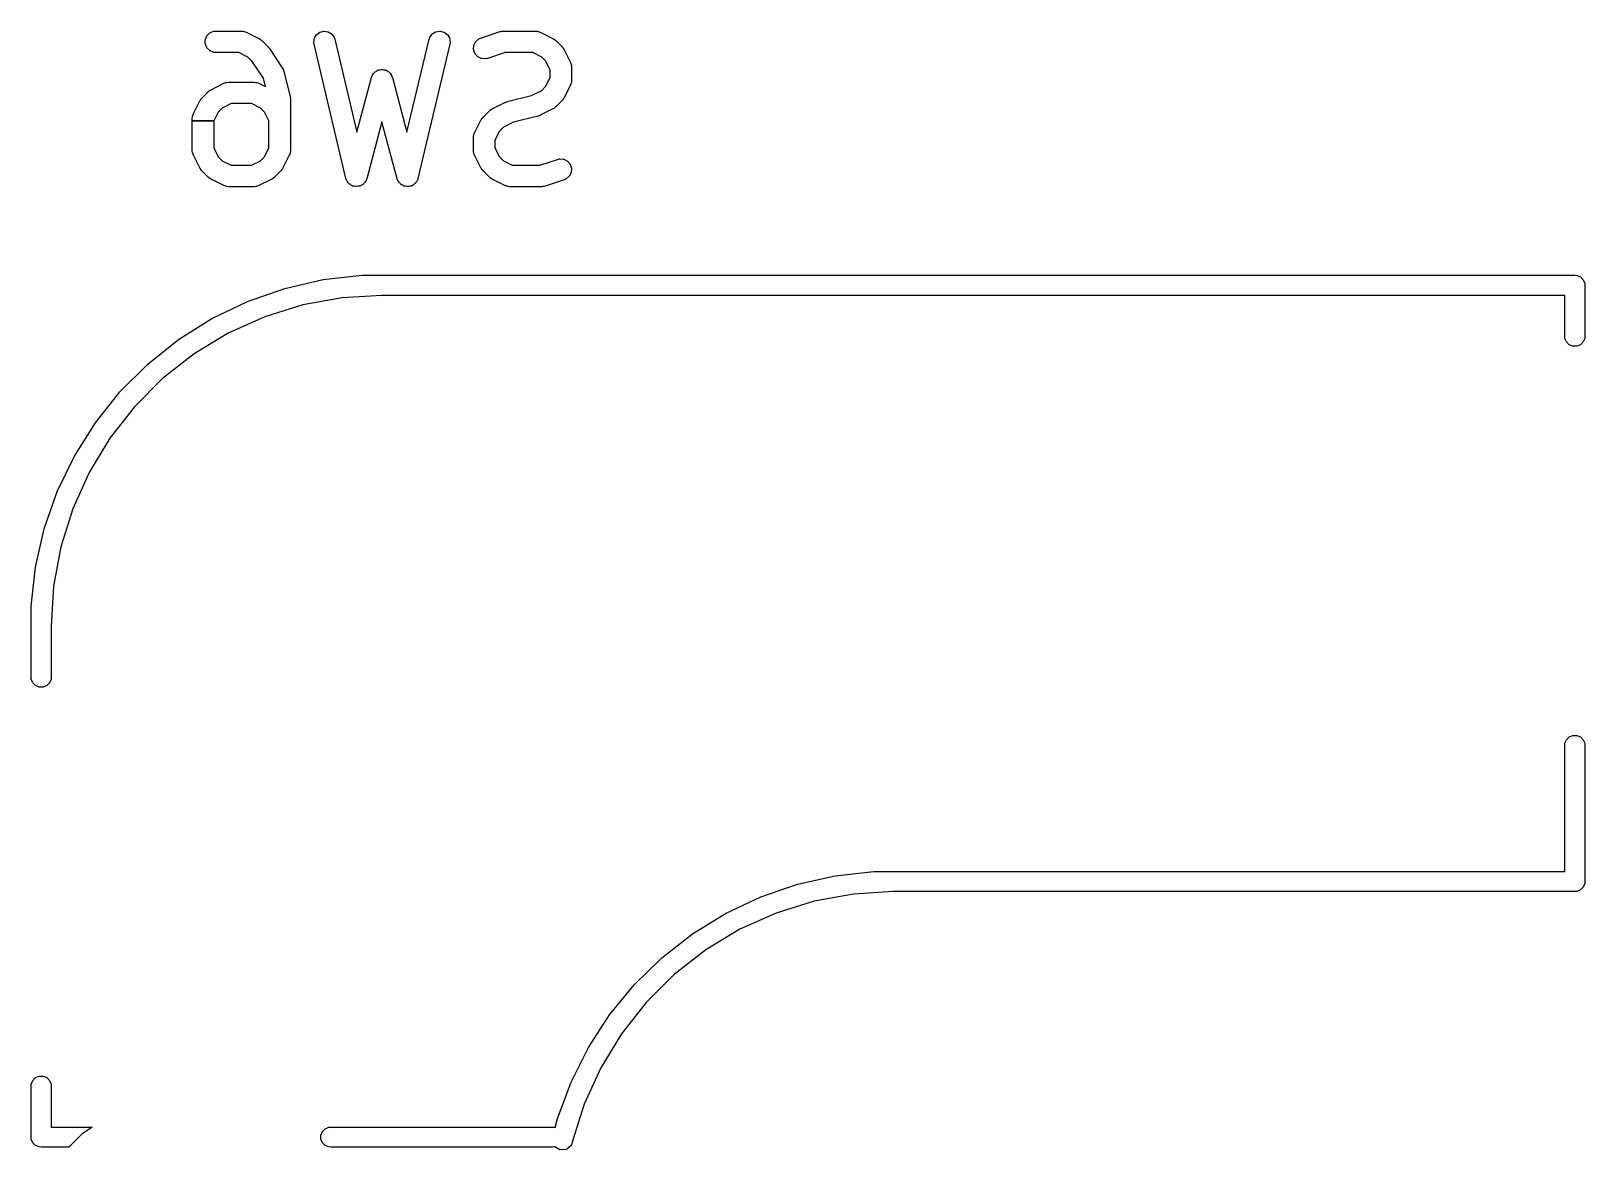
# Model space of a CAD drawing. Header units: millimetres. Extents: x 73.1 to 170.6, y -160.7 to -95.4.
# Drawn here: x 111.52 to 123.09, y -149.73 to -141.39 of the extents above; entities that cross this region are included whole.
import ezdxf

# ---------------------------------------------------------------- set-up
doc = ezdxf.new("R2010")
doc.units = ezdxf.units.MM
doc.layers.add('B.Silkscreen', color=31, linetype='CONTINUOUS', true_color=0xe8b2a7)

msp = doc.modelspace()

# ---------------------------------------------------------------- linework, layer by layer
at = {"layer": 'B.Silkscreen', "linetype": 'CONTINUOUS'}
for p, q in [((112.813345, -141.457187), (112.813726, -141.455274)), ((112.813345, -141.486451), (112.813345, -141.457187)), ((112.813726, -141.488364), (112.813345, -141.486451)), ((112.813726, -141.455274), (112.824925, -141.428238)), ((112.824925, -141.5154), (112.813726, -141.488364)), ((112.824925, -141.428238), (112.826008, -141.426615)), ((112.826008, -141.426615), (112.8467, -141.405923)), ((112.8467, -141.405923), (112.848323, -141.40484)), ((112.848323, -141.40484), (112.875359, -141.393641)), ((112.875359, -141.393641), (112.876782, -141.393284)), ((112.876782, -141.393284), (112.891414, -141.391843)), ((112.891414, -141.391843), (112.891904, -141.391819)), ((112.891904, -141.391819), (113.08238, -141.391819)), ((113.08238, -141.391819), (113.08287, -141.391843)), ((113.08287, -141.391843), (113.097502, -141.393284)), ((113.097502, -141.393284), (113.098925, -141.393641)), ((113.098925, -141.393641), (113.100664, -141.394361)), ((113.100664, -141.394361), (113.102543, -141.394495)), ((113.102543, -141.394495), (113.103976, -141.394812)), ((113.103976, -141.394812), (113.117708, -141.400067)), ((113.117708, -141.400067), (113.118157, -141.400265)), ((113.118157, -141.400265), (113.213395, -141.447884)), ((113.213395, -141.447884), (113.213822, -141.448124)), ((113.213822, -141.448124), (113.219763, -141.451862)), ((113.219763, -141.451862), (113.221201, -141.452459)), ((113.221201, -141.452459), (113.222459, -141.453214)), ((113.222459, -141.453214), (113.224269, -141.4547)), ((113.224269, -141.4547), (113.226265, -141.455956)), ((113.226265, -141.455956), (113.22738, -141.456912)), ((113.22738, -141.456912), (113.228403, -141.458092)), ((113.228403, -141.458092), (113.233823, -141.46254)), ((113.233823, -141.46254), (113.234187, -141.462869)), ((113.234187, -141.462869), (113.281806, -141.510488)), ((113.621526, -141.475299), (113.621543, -141.473831)), ((113.623514, -141.489867), (113.621526, -141.475299)), ((113.621543, -141.473831), (113.626176, -141.444936)), ((113.623604, -141.490349), (113.623514, -141.489867)), ((113.861699, -142.490349), (113.623604, -141.490349)), ((113.626176, -141.444936), (113.626855, -141.443108)), ((113.626855, -141.443108), (113.642191, -141.418186)), ((113.642191, -141.418186), (113.643518, -141.416755)), ((113.643518, -141.416755), (113.667225, -141.399598)), ((113.667225, -141.399598), (113.668998, -141.398785)), ((113.668998, -141.398785), (113.697466, -141.392007)), ((113.697466, -141.392007), (113.699416, -141.391934)), ((113.699416, -141.391934), (113.728311, -141.396567)), ((113.728311, -141.396567), (113.730139, -141.397246)), ((113.730139, -141.397246), (113.755061, -141.412582)), ((113.755061, -141.412582), (113.756492, -141.413909)), ((113.756492, -141.413909), (113.773649, -141.437616)), ((113.773649, -141.437616), (113.774325, -141.438918)), ((113.774325, -141.438918), (113.779115, -141.452818)), ((113.779115, -141.452818), (113.779252, -141.453289)), ((113.779252, -141.453289), (113.943913, -142.144869)), ((114.316083, -142.144869), (114.480746, -141.453289)), ((114.636394, -141.490348), (114.398299, -142.490349)), ((114.480746, -141.453289), (114.480883, -141.452818)), ((114.480883, -141.452818), (114.485673, -141.438918)), ((114.485673, -141.438918), (114.486349, -141.437616)), ((114.486349, -141.437616), (114.503506, -141.413909)), ((114.503506, -141.413909), (114.504937, -141.412582)), ((114.504937, -141.412582), (114.529859, -141.397246)), ((114.529859, -141.397246), (114.531687, -141.396567)), ((114.531687, -141.396567), (114.560582, -141.391934)), ((114.560582, -141.391934), (114.562532, -141.392007)), ((114.562532, -141.392007), (114.591, -141.398785)), ((114.591, -141.398785), (114.592773, -141.399598)), ((114.592773, -141.399598), (114.61648, -141.416755)), ((114.61648, -141.416755), (114.617807, -141.418186)), ((114.617807, -141.418186), (114.633143, -141.443108)), ((114.633143, -141.443108), (114.633822, -141.444936)), ((114.633822, -141.444936), (114.638455, -141.473831)), ((114.636484, -141.489866), (114.636394, -141.490348)), ((114.638472, -141.475299), (114.636484, -141.489866)), ((114.638455, -141.473831), (114.638472, -141.475299)), ((114.812506, -141.528463), (114.814581, -141.499273)), ((114.814581, -141.499273), (114.815096, -141.497392)), ((114.815096, -141.497392), (114.828182, -141.471219)), ((114.828182, -141.471219), (114.829378, -141.469678)), ((114.829378, -141.469678), (114.851485, -141.450504)), ((114.851485, -141.450504), (114.852723, -141.449715)), ((114.852723, -141.449715), (114.866149, -141.443721)), ((114.866149, -141.443721), (114.866606, -141.443544)), ((114.866606, -141.443544), (115.009462, -141.395925)), ((115.009462, -141.395925), (115.009934, -141.395793)), ((115.009934, -141.395793), (115.016771, -141.394237)), ((115.016771, -141.394237), (115.018216, -141.39364)), ((115.018216, -141.39364), (115.019638, -141.393284)), ((115.019638, -141.393284), (115.02198, -141.393052)), ((115.02198, -141.393052), (115.024273, -141.392532)), ((115.024273, -141.392532), (115.025734, -141.392421)), ((115.025734, -141.392421), (115.027282, -141.39253)), ((115.027282, -141.39253), (115.034271, -141.391843)), ((115.034271, -141.391843), (115.034761, -141.391819)), ((115.034761, -141.391819), (115.272856, -141.391819)), ((115.272856, -141.391819), (115.273346, -141.391843)), ((115.273346, -141.391843), (115.287978, -141.393284)), ((115.287978, -141.393284), (115.289401, -141.393641)), ((115.289401, -141.393641), (115.29114, -141.394361)), ((115.29114, -141.394361), (115.293019, -141.394495)), ((115.293019, -141.394495), (115.294452, -141.394812)), ((115.294452, -141.394812), (115.308184, -141.400067)), ((115.308184, -141.400067), (115.308633, -141.400265)), ((115.308633, -141.400265), (115.403871, -141.447884)), ((115.403871, -141.447884), (115.404298, -141.448124)), ((115.404298, -141.448124), (115.410239, -141.451862)), ((115.410239, -141.451862), (115.411677, -141.452459)), ((115.411677, -141.452459), (115.412935, -141.453214)), ((115.412935, -141.453214), (115.414745, -141.4547)), ((115.414745, -141.4547), (115.416741, -141.455956)), ((115.416741, -141.455956), (115.417856, -141.456912)), ((115.417856, -141.456912), (115.418879, -141.458092)), ((115.418879, -141.458092), (115.424299, -141.46254)), ((115.424299, -141.46254), (115.424663, -141.462869)), ((115.424663, -141.462869), (115.472282, -141.510488)), ((112.826008, -141.517023), (112.824925, -141.5154)), ((112.8467, -141.537715), (112.826008, -141.517023)), ((112.848323, -141.538798), (112.8467, -141.537715)), ((112.875359, -141.549997), (112.848323, -141.538798)), ((112.876782, -141.550354), (112.875359, -141.549997)), ((112.891414, -141.551795), (112.876782, -141.550354)), ((112.891904, -141.551819), (112.891414, -141.551795)), ((113.063495, -141.551819), (112.891904, -141.551819)), ((113.130227, -141.585185), (113.063495, -141.551819)), ((113.163067, -141.618025), (113.130227, -141.585185)), ((113.246223, -141.74276), (113.163067, -141.618025)), ((113.281806, -141.510488), (113.282127, -141.510842)), ((113.282127, -141.510842), (113.282155, -141.510876)), ((113.282155, -141.510876), (113.282193, -141.510911)), ((113.282193, -141.510911), (113.286973, -141.516748)), ((113.286973, -141.516748), (113.291462, -141.522217)), ((113.291462, -141.522217), (113.291486, -141.522258)), ((113.291486, -141.522258), (113.291519, -141.522298)), ((113.291519, -141.522298), (113.291801, -141.522681)), ((113.291801, -141.522681), (113.387039, -141.665539)), ((114.81275, -141.530399), (114.812506, -141.528463)), ((114.822004, -141.558162), (114.81275, -141.530399)), ((114.82297, -141.559857), (114.822004, -141.558162)), ((114.842144, -141.581964), (114.82297, -141.559857)), ((114.843685, -141.58316), (114.842144, -141.581964)), ((114.869858, -141.596246), (114.843685, -141.58316)), ((114.871739, -141.596761), (114.869858, -141.596246)), ((114.900929, -141.598836), (114.871739, -141.596761)), ((114.902393, -141.598725), (114.900929, -141.598836)), ((114.91673, -141.595465), (114.902393, -141.598725)), ((114.917202, -141.595332), (114.91673, -141.595465)), ((115.047741, -141.551819), (114.917202, -141.595332)), ((115.253971, -141.551819), (115.047741, -141.551819)), ((115.320703, -141.585185), (115.253971, -141.551819)), ((115.349966, -141.614448), (115.320703, -141.585185)), ((115.383332, -141.68118), (115.349966, -141.614448)), ((115.472282, -141.510488), (115.472611, -141.510852)), ((115.472611, -141.510852), (115.47706, -141.516274)), ((115.47706, -141.516274), (115.478239, -141.517296)), ((115.478239, -141.517296), (115.479195, -141.518411)), ((115.479195, -141.518411), (115.480447, -141.520401)), ((115.480447, -141.520401), (115.481937, -141.522216)), ((115.481937, -141.522216), (115.482692, -141.523475)), ((115.482692, -141.523475), (115.483286, -141.524909)), ((115.483286, -141.524909), (115.487027, -141.530853)), ((115.487027, -141.530853), (115.487267, -141.53128)), ((115.487267, -141.53128), (115.534886, -141.626518)), ((113.387039, -141.665539), (113.387291, -141.66596)), ((113.387291, -141.66596), (113.391418, -141.673702)), ((113.391418, -141.673702), (113.392306, -141.6749)), ((113.392306, -141.6749), (113.392998, -141.676197)), ((113.392998, -141.676197), (113.393502, -141.67761)), ((113.393502, -141.67761), (113.394208, -141.678933)), ((113.394208, -141.678933), (113.394701, -141.680318)), ((113.394701, -141.680318), (113.394986, -141.681766)), ((113.394986, -141.681766), (113.397944, -141.690041)), ((113.397944, -141.690041), (113.398087, -141.690511)), ((113.398087, -141.690511), (113.445706, -141.880987)), ((113.943913, -142.144869), (114.0527, -141.73692)), ((114.0527, -141.73692), (114.052849, -141.736453)), ((114.052849, -141.736453), (114.053935, -141.733554)), ((114.053935, -141.733554), (114.054052, -141.732679)), ((114.054052, -141.732679), (114.05468, -141.730837)), ((114.05468, -141.730837), (114.055461, -141.729485)), ((114.055461, -141.729485), (114.058013, -141.722685)), ((114.058013, -141.722685), (114.058724, -141.721402)), ((114.058724, -141.721402), (114.064544, -141.713797)), ((114.064544, -141.713797), (114.069343, -141.70551)), ((114.069343, -141.70551), (114.07063, -141.704045)), ((114.07063, -141.704045), (114.07396, -141.701495)), ((114.07396, -141.701495), (114.076511, -141.698164)), ((114.076511, -141.698164), (114.077975, -141.696877)), ((114.077975, -141.696877), (114.086263, -141.692077)), ((114.086263, -141.692077), (114.093869, -141.686257)), ((114.093869, -141.686257), (114.095619, -141.685397)), ((114.095619, -141.685397), (114.099669, -141.684316)), ((114.099669, -141.684316), (114.103302, -141.682214)), ((114.103302, -141.682214), (114.105147, -141.681586)), ((114.105147, -141.681586), (114.114644, -141.680323)), ((114.114644, -141.680323), (114.123896, -141.677857)), ((114.123896, -141.677857), (114.125842, -141.677732)), ((114.125842, -141.677732), (114.129995, -141.678283)), ((114.129995, -141.678283), (114.134157, -141.677731)), ((114.134157, -141.677731), (114.136103, -141.677856)), ((114.136103, -141.677856), (114.145363, -141.680325)), ((114.145363, -141.680325), (114.154851, -141.681586)), ((114.154851, -141.681586), (114.156697, -141.682215)), ((114.156697, -141.682215), (114.160322, -141.684313)), ((114.160322, -141.684313), (114.164379, -141.685396)), ((114.164379, -141.685396), (114.166129, -141.686257)), ((114.166129, -141.686257), (114.173734, -141.692078)), ((114.173734, -141.692078), (114.182022, -141.696877)), ((114.182022, -141.696877), (114.183488, -141.698165)), ((114.183488, -141.698165), (114.186037, -141.701496)), ((114.186037, -141.701496), (114.189367, -141.704045)), ((114.189367, -141.704045), (114.190655, -141.70551)), ((114.190655, -141.70551), (114.195452, -141.713795)), ((114.195452, -141.713795), (114.201275, -141.721403)), ((114.201275, -141.721403), (114.201986, -141.722686)), ((114.201986, -141.722686), (114.204534, -141.729481)), ((114.204534, -141.729481), (114.205317, -141.730833)), ((114.205317, -141.730833), (114.205947, -141.732682)), ((114.205947, -141.732682), (114.206063, -141.733561)), ((114.206063, -141.733561), (114.207148, -141.736452)), ((114.207148, -141.736452), (114.207298, -141.73692)), ((114.207298, -141.73692), (114.316083, -142.144869)), ((115.349966, -141.80538), (115.383332, -141.738648)), ((115.383332, -141.738648), (115.383332, -141.68118)), ((115.534886, -141.626518), (115.535084, -141.626967)), ((115.535084, -141.626967), (115.540339, -141.640698)), ((115.540339, -141.640698), (115.540656, -141.642131)), ((115.540656, -141.642131), (115.540789, -141.64401)), ((115.540789, -141.64401), (115.54151, -141.64575)), ((115.54151, -141.64575), (115.541867, -141.647173)), ((115.541867, -141.647173), (115.543308, -141.661805)), ((115.543308, -141.661805), (115.543332, -141.662295)), ((115.543332, -141.662295), (115.543332, -141.757533)), ((112.787716, -141.89144), (112.835335, -141.843821)), ((112.835335, -141.843821), (112.835699, -141.843492)), ((112.835699, -141.843492), (112.841122, -141.83904)), ((112.841122, -141.83904), (112.842144, -141.837863)), ((112.842144, -141.837863), (112.843256, -141.836909)), ((112.843256, -141.836909), (112.845248, -141.835654)), ((112.845248, -141.835654), (112.847064, -141.834165)), ((112.847064, -141.834165), (112.84832, -141.833412)), ((112.84832, -141.833412), (112.849754, -141.832816)), ((112.849754, -141.832816), (112.8557, -141.829076)), ((112.8557, -141.829076), (112.856127, -141.828836)), ((112.856127, -141.828836), (112.951365, -141.781217)), ((112.951365, -141.781217), (112.951814, -141.781019)), ((112.951814, -141.781019), (112.965545, -141.775764)), ((112.965545, -141.775764), (112.966976, -141.775447)), ((112.966976, -141.775447), (112.968856, -141.775312)), ((112.968856, -141.775312), (112.970598, -141.774592)), ((112.970598, -141.774592), (112.97202, -141.774236)), ((112.97202, -141.774236), (112.986652, -141.772795)), ((112.986652, -141.772795), (112.987142, -141.772771)), ((112.987142, -141.772771), (113.177618, -141.772771)), ((113.177618, -141.772771), (113.178108, -141.772795)), ((113.178108, -141.772795), (113.19274, -141.774236)), ((113.19274, -141.774236), (113.194163, -141.774593)), ((113.194163, -141.774593), (113.195902, -141.775313)), ((113.195902, -141.775313), (113.197781, -141.775447)), ((113.197781, -141.775447), (113.199214, -141.775764)), ((113.199214, -141.775764), (113.212946, -141.781019)), ((113.212946, -141.781019), (113.213395, -141.781217)), ((113.213395, -141.781217), (113.261901, -141.80547)), ((113.261901, -141.80547), (113.246223, -141.74276)), ((115.244937, -141.872525), (115.320703, -141.834642)), ((115.320703, -141.834642), (115.349966, -141.80538)), ((115.534886, -141.79331), (115.487267, -141.888548)), ((115.535084, -141.792861), (115.534886, -141.79331)), ((115.540339, -141.77913), (115.535084, -141.792861)), ((115.540656, -141.777697), (115.540339, -141.77913)), ((115.540789, -141.775817), (115.540656, -141.777697)), ((115.54151, -141.774079), (115.540789, -141.775817)), ((115.541867, -141.772655), (115.54151, -141.774079)), ((115.543308, -141.758023), (115.541867, -141.772655)), ((115.543332, -141.757533), (115.543308, -141.758023)), ((112.725112, -142.00747), (112.772731, -141.912232)), ((112.772731, -141.912232), (112.772971, -141.911805)), ((112.772971, -141.911805), (112.776711, -141.905859)), ((112.776711, -141.905859), (112.777307, -141.904425)), ((112.777307, -141.904425), (112.77806, -141.903169)), ((112.77806, -141.903169), (112.779549, -141.901353)), ((112.779549, -141.901353), (112.780804, -141.899361)), ((112.780804, -141.899361), (112.781758, -141.898249)), ((112.781758, -141.898249), (112.782935, -141.897227)), ((112.782935, -141.897227), (112.787387, -141.891804)), ((112.787387, -141.891804), (112.787716, -141.89144)), ((112.939295, -141.966137), (112.910032, -141.9954)), ((113.006027, -141.932771), (112.939295, -141.966137)), ((113.158733, -141.932771), (113.006027, -141.932771)), ((113.225465, -141.966137), (113.158733, -141.932771)), ((113.254728, -141.9954), (113.225465, -141.966137)), ((113.445706, -141.880987), (113.445801, -141.881469)), ((113.445801, -141.881469), (113.446085, -141.883392)), ((113.446085, -141.883392), (113.446273, -141.883846)), ((113.446273, -141.883846), (113.446629, -141.885269)), ((113.446629, -141.885269), (113.447159, -141.89066)), ((113.447159, -141.89066), (113.447951, -141.896012)), ((113.44795, -141.897482), (113.447878, -141.897959)), ((113.447878, -141.897959), (113.44807, -141.899899)), ((113.447951, -141.896012), (113.44795, -141.897482)), ((113.44807, -141.899899), (113.448094, -141.90039)), ((113.448094, -141.90039), (113.448094, -142.281342)), ((114.951365, -141.971693), (115.046603, -141.924074)), ((115.046603, -141.924074), (115.047048, -141.923878)), ((115.047048, -141.923878), (115.047635, -141.923652)), ((115.047635, -141.923652), (115.048661, -141.923106)), ((115.048661, -141.923106), (115.054725, -141.920938)), ((115.054725, -141.920938), (115.060783, -141.918621)), ((115.060783, -141.918621), (115.061914, -141.918369)), ((115.061914, -141.918369), (115.062511, -141.918157)), ((115.062511, -141.918157), (115.062977, -141.918016)), ((115.062977, -141.918016), (115.244937, -141.872525)), ((115.410235, -141.967965), (115.404299, -141.971703)), ((115.411675, -141.96737), (115.410235, -141.967965)), ((115.412936, -141.966613), (115.411675, -141.96737)), ((115.414745, -141.965126), (115.412936, -141.966613)), ((115.416739, -141.963873), (115.414745, -141.965126)), ((115.417857, -141.962914), (115.416739, -141.963873)), ((115.418877, -141.961736), (115.417857, -141.962914)), ((115.424299, -141.957288), (115.418877, -141.961736)), ((115.424663, -141.956959), (115.424299, -141.957288)), ((115.472282, -141.90934), (115.424663, -141.956959)), ((115.472611, -141.908976), (115.472282, -141.90934)), ((115.477059, -141.903554), (115.472611, -141.908976)), ((115.478237, -141.902534), (115.477059, -141.903554)), ((115.479196, -141.901416), (115.478237, -141.902534)), ((115.480449, -141.899422), (115.479196, -141.901416)), ((115.481936, -141.897613), (115.480449, -141.899422)), ((115.482693, -141.896352), (115.481936, -141.897613)), ((115.483288, -141.894912), (115.482693, -141.896352)), ((115.487026, -141.888976), (115.483288, -141.894912)), ((115.487267, -141.888548), (115.487026, -141.888976)), ((112.716666, -142.043247), (112.71669, -142.042757)), ((112.716666, -142.062132), (112.716666, -142.043247)), ((112.716666, -142.281342), (112.716666, -142.062132)), ((112.716666, -142.062132), (112.876666, -142.062132)), ((112.876666, -142.062132), (112.716666, -142.062132)), ((112.71669, -142.042757), (112.718131, -142.028125)), ((112.718131, -142.028125), (112.718487, -142.026702)), ((112.718487, -142.026702), (112.719208, -142.024959)), ((112.719208, -142.024959), (112.719342, -142.023083)), ((112.719342, -142.023083), (112.719659, -142.021651)), ((112.719659, -142.021651), (112.724914, -142.007919)), ((112.724914, -142.007919), (112.725112, -142.00747)), ((112.910032, -141.9954), (112.876666, -142.062132)), ((112.876666, -142.062132), (112.876666, -142.262457)), ((113.288094, -142.062132), (113.254728, -141.9954)), ((113.288094, -142.262456), (113.288094, -142.062132)), ((114.129998, -142.068017), (114.016822, -142.492432)), ((114.243176, -142.492432), (114.129998, -142.068017)), ((114.82035, -142.150327), (114.867969, -142.055089)), ((114.867969, -142.055089), (114.868209, -142.054662)), ((114.868209, -142.054662), (114.871949, -142.048716)), ((114.871949, -142.048716), (114.872545, -142.047282)), ((114.872545, -142.047282), (114.873298, -142.046026)), ((114.873298, -142.046026), (114.874787, -142.04421)), ((114.874787, -142.04421), (114.876042, -142.042218)), ((114.876042, -142.042218), (114.876996, -142.041106)), ((114.876996, -142.041106), (114.878173, -142.040084)), ((114.878173, -142.040084), (114.882625, -142.034661)), ((114.882625, -142.034661), (114.882954, -142.034297)), ((114.882954, -142.034297), (114.930573, -141.986678)), ((114.930573, -141.986678), (114.930937, -141.986349)), ((114.930937, -141.986349), (114.93636, -141.981897)), ((114.93636, -141.981897), (114.937382, -141.98072)), ((114.937382, -141.98072), (114.938494, -141.979766)), ((114.938494, -141.979766), (114.940486, -141.978511)), ((114.940486, -141.978511), (114.942302, -141.977022)), ((114.942302, -141.977022), (114.943558, -141.976269)), ((114.943558, -141.976269), (114.944992, -141.975673)), ((114.944992, -141.975673), (114.950938, -141.971933)), ((114.950938, -141.971933), (114.951365, -141.971693)), ((115.110299, -142.07111), (115.034533, -142.108993)), ((115.292259, -142.025621), (115.110299, -142.07111)), ((115.29273, -142.025478), (115.292259, -142.025621)), ((115.293321, -142.025266), (115.29273, -142.025478)), ((115.294453, -142.025016), (115.293321, -142.025266)), ((115.300489, -142.022705), (115.294453, -142.025016)), ((115.306574, -142.020532), (115.300489, -142.022705)), ((115.307597, -142.019984), (115.306574, -142.020532)), ((115.308182, -142.019761), (115.307597, -142.019984)), ((115.308633, -142.019563), (115.308182, -142.019761)), ((115.403871, -141.971944), (115.308633, -142.019563)), ((115.404299, -141.971703), (115.403871, -141.971944)), ((114.811904, -142.186104), (114.811928, -142.185614)), ((114.811904, -142.281342), (114.811904, -142.186104)), ((114.811928, -142.185614), (114.813369, -142.170982)), ((114.813369, -142.170982), (114.813725, -142.169559)), ((114.813725, -142.169559), (114.814446, -142.167816)), ((114.814446, -142.167816), (114.81458, -142.16594)), ((114.81458, -142.16594), (114.814897, -142.164508)), ((114.814897, -142.164508), (114.820152, -142.150776)), ((114.820152, -142.150776), (114.82035, -142.150327)), ((115.00527, -142.138257), (114.971904, -142.204989)), ((115.034533, -142.108993), (115.00527, -142.138257)), ((112.71669, -142.281832), (112.716666, -142.281342)), ((112.718131, -142.296464), (112.71669, -142.281832)), ((112.718488, -142.297887), (112.718131, -142.296464)), ((112.719208, -142.299626), (112.718488, -142.297887)), ((112.719342, -142.301505), (112.719208, -142.299626)), ((112.719659, -142.302938), (112.719342, -142.301505)), ((112.724914, -142.31667), (112.719659, -142.302938)), ((112.725112, -142.317119), (112.724914, -142.31667)), ((112.772731, -142.412357), (112.725112, -142.317119)), ((112.876666, -142.262457), (112.910033, -142.329191)), ((113.254726, -142.329191), (113.288094, -142.262456)), ((113.439648, -142.317119), (113.392029, -142.412357)), ((113.439846, -142.31667), (113.439648, -142.317119)), ((113.445101, -142.302939), (113.439846, -142.31667)), ((113.445418, -142.301506), (113.445101, -142.302939)), ((113.445551, -142.299626), (113.445418, -142.301506)), ((113.446272, -142.297888), (113.445551, -142.299626)), ((113.446629, -142.296464), (113.446272, -142.297888)), ((113.44807, -142.281832), (113.446629, -142.296464)), ((113.448094, -142.281342), (113.44807, -142.281832)), ((114.811928, -142.281832), (114.811904, -142.281342)), ((114.813369, -142.296464), (114.811928, -142.281832)), ((114.813726, -142.297887), (114.813369, -142.296464)), ((114.814446, -142.299626), (114.813726, -142.297887)), ((114.81458, -142.301505), (114.814446, -142.299626)), ((114.814897, -142.302938), (114.81458, -142.301505)), ((114.820152, -142.31667), (114.814897, -142.302938)), ((114.82035, -142.317119), (114.820152, -142.31667)), ((114.867969, -142.412357), (114.82035, -142.317119)), ((114.971904, -142.204989), (114.971904, -142.262457)), ((114.971904, -142.262457), (115.005271, -142.329191)), ((112.772971, -142.412785), (112.772731, -142.412357)), ((112.776711, -142.418728), (112.772971, -142.412785)), ((112.777305, -142.42016), (112.776711, -142.418728)), ((112.778059, -142.421419), (112.777305, -142.42016)), ((112.779549, -142.423235), (112.778059, -142.421419)), ((112.780804, -142.425228), (112.779549, -142.423235)), ((112.781759, -142.426342), (112.780804, -142.425228)), ((112.782939, -142.427365), (112.781759, -142.426342)), ((112.787386, -142.432784), (112.782939, -142.427365)), ((112.787715, -142.433147), (112.787386, -142.432784)), ((112.835334, -142.480767), (112.787715, -142.433147)), ((112.910033, -142.329191), (112.939293, -142.358452)), ((112.939293, -142.358452), (113.006027, -142.391819)), ((113.006027, -142.391819), (113.158733, -142.391819)), ((113.158733, -142.391819), (113.225465, -142.358452)), ((113.225465, -142.358452), (113.254726, -142.329191)), ((113.377044, -142.433148), (113.329426, -142.480767)), ((113.377373, -142.432785), (113.377044, -142.433148)), ((113.381821, -142.427363), (113.377373, -142.432785)), ((113.382999, -142.426343), (113.381821, -142.427363)), ((113.383957, -142.425226), (113.382999, -142.426343)), ((113.385208, -142.423235), (113.383957, -142.425226)), ((113.3867, -142.42142), (113.385208, -142.423235)), ((113.387456, -142.420158), (113.3867, -142.42142)), ((113.388049, -142.418722), (113.387456, -142.420158)), ((113.391788, -142.412785), (113.388049, -142.418722)), ((113.392029, -142.412357), (113.391788, -142.412785)), ((114.868209, -142.412785), (114.867969, -142.412357)), ((114.871949, -142.418728), (114.868209, -142.412785)), ((114.872543, -142.42016), (114.871949, -142.418728)), ((114.873297, -142.421419), (114.872543, -142.42016)), ((114.874787, -142.423235), (114.873297, -142.421419)), ((114.876042, -142.425228), (114.874787, -142.423235)), ((114.876997, -142.426342), (114.876042, -142.425228)), ((114.878177, -142.427365), (114.876997, -142.426342)), ((114.882624, -142.432784), (114.878177, -142.427365)), ((114.882953, -142.433147), (114.882624, -142.432784)), ((114.930572, -142.480767), (114.882953, -142.433147)), ((115.005271, -142.329191), (115.034531, -142.358452)), ((115.034531, -142.358452), (115.101265, -142.391819)), ((115.101265, -142.391819), (115.307495, -142.391819)), ((115.307495, -142.391819), (115.438033, -142.348306)), ((115.438033, -142.348306), (115.438505, -142.348173)), ((115.438505, -142.348173), (115.452842, -142.344913)), ((115.452842, -142.344913), (115.454306, -142.344802)), ((115.454306, -142.344802), (115.483496, -142.346877)), ((115.483496, -142.346877), (115.485377, -142.347392)), ((115.485377, -142.347392), (115.511551, -142.360478)), ((115.511551, -142.360478), (115.513092, -142.361674)), ((115.513092, -142.361674), (115.532266, -142.383782)), ((115.532266, -142.383782), (115.533232, -142.385477)), ((115.533232, -142.385477), (115.542486, -142.413239)), ((115.54273, -142.415175), (115.540655, -142.444365)), ((115.542486, -142.413239), (115.54273, -142.415175)), ((112.835698, -142.481097), (112.835334, -142.480767)), ((112.84112, -142.485546), (112.835698, -142.481097)), ((112.842143, -142.486726), (112.84112, -142.485546)), ((112.843256, -142.487681), (112.842143, -142.486726)), ((112.845248, -142.488935), (112.843256, -142.487681)), ((112.847064, -142.490425), (112.845248, -142.488935)), ((112.848322, -142.491179), (112.847064, -142.490425)), ((112.849756, -142.491773), (112.848322, -142.491179)), ((112.8557, -142.495514), (112.849756, -142.491773)), ((112.856127, -142.495754), (112.8557, -142.495514)), ((112.951365, -142.543373), (112.856127, -142.495754)), ((112.951814, -142.543571), (112.951365, -142.543373)), ((112.965545, -142.548826), (112.951814, -142.543571)), ((112.966978, -142.549143), (112.965545, -142.548826)), ((112.968857, -142.549276), (112.966978, -142.549143)), ((112.970597, -142.549997), (112.968857, -142.549276)), ((113.195902, -142.549276), (113.194165, -142.549997)), ((113.19778, -142.549144), (113.195902, -142.549276)), ((113.199214, -142.548826), (113.19778, -142.549144)), ((113.212946, -142.543571), (113.199214, -142.548826)), ((113.213395, -142.543373), (113.212946, -142.543571)), ((113.308633, -142.495754), (113.213395, -142.543373)), ((113.309061, -142.495513), (113.308633, -142.495754)), ((113.314997, -142.491775), (113.309061, -142.495513)), ((113.316437, -142.49118), (113.314997, -142.491775)), ((113.317697, -142.490424), (113.316437, -142.49118)), ((113.319507, -142.488937), (113.317697, -142.490424)), ((113.321503, -142.487682), (113.319507, -142.488937)), ((113.322618, -142.486725), (113.321503, -142.487682)), ((113.323639, -142.485546), (113.322618, -142.486725)), ((113.329062, -142.481097), (113.323639, -142.485546)), ((113.329426, -142.480767), (113.329062, -142.481097)), ((113.861836, -142.49082), (113.861699, -142.490349)), ((113.863402, -142.495366), (113.861836, -142.49082)), ((113.863576, -142.496672), (113.863402, -142.495366)), ((113.864204, -142.498516), (113.863576, -142.496672)), ((113.864905, -142.499727), (113.864204, -142.498516)), ((113.866626, -142.50472), (113.864905, -142.499727)), ((113.867302, -142.506022), (113.866626, -142.50472)), ((113.873541, -142.514643), (113.867302, -142.506022)), ((113.878867, -142.523842), (113.873541, -142.514643)), ((113.880155, -142.525307), (113.878867, -142.523842)), ((113.882629, -142.527201), (113.880155, -142.525307)), ((113.88446, -142.52973), (113.882629, -142.527201)), ((113.88589, -142.531056), (113.88446, -142.52973)), ((113.894947, -142.536628), (113.88589, -142.531056)), ((113.903393, -142.543094), (113.894947, -142.536628)), ((113.905144, -142.543955), (113.903393, -142.543094)), ((113.908153, -142.544757), (113.905144, -142.543955)), ((113.910812, -142.546393), (113.908153, -142.544757)), ((113.912641, -142.547071), (113.910812, -142.546393)), ((113.923145, -142.548755), (113.912641, -142.547071)), ((113.93342, -142.551495), (113.923145, -142.548755)), ((113.95384, -142.549164), (113.943485, -142.551631)), ((113.964374, -142.547766), (113.95384, -142.549164)), ((113.966222, -142.547137), (113.964374, -142.547766)), ((113.968919, -142.545575), (113.966222, -142.547137)), ((113.971953, -142.544853), (113.968919, -142.545575)), ((113.973727, -142.544039), (113.971953, -142.544853)), ((113.982345, -142.5378), (113.973727, -142.544039)), ((113.991546, -142.532475), (113.982345, -142.5378)), ((113.993012, -142.531187), (113.991546, -142.532475)), ((113.994907, -142.52871), (113.993012, -142.531187)), ((113.997433, -142.526883), (113.994907, -142.52871)), ((113.998761, -142.525452), (113.997433, -142.526883)), ((114.004337, -142.516387), (113.998761, -142.525452)), ((114.010798, -142.507949), (114.004337, -142.516387)), ((114.01151, -142.506666), (114.010798, -142.507949)), ((114.013365, -142.501716), (114.01151, -142.506666)), ((114.014096, -142.500531), (114.013365, -142.501716)), ((114.014775, -142.498701), (114.014096, -142.500531)), ((114.014983, -142.497402), (114.014775, -142.498701)), ((114.016672, -142.4929), (114.014983, -142.497402)), ((114.016822, -142.492432), (114.016672, -142.4929)), ((114.243325, -142.492899), (114.243176, -142.492432)), ((114.245014, -142.497404), (114.243325, -142.492899)), ((114.245223, -142.498704), (114.245014, -142.497404)), ((114.245902, -142.50053), (114.245223, -142.498704)), ((114.24663, -142.501713), (114.245902, -142.50053)), ((114.248488, -142.506667), (114.24663, -142.501713)), ((114.2492, -142.50795), (114.248488, -142.506667)), ((114.255666, -142.516397), (114.2492, -142.50795)), ((114.261238, -142.525452), (114.255666, -142.516397)), ((114.262565, -142.526883), (114.261238, -142.525452)), ((114.265092, -142.528712), (114.262565, -142.526883)), ((114.266987, -142.531187), (114.265092, -142.528712)), ((114.268452, -142.532475), (114.266987, -142.531187)), ((114.277656, -142.537803), (114.268452, -142.532475)), ((114.286272, -142.544039), (114.277656, -142.537803)), ((114.288045, -142.544853), (114.286272, -142.544039)), ((114.291079, -142.545575), (114.288045, -142.544853)), ((114.293777, -142.547137), (114.291079, -142.545575)), ((114.295623, -142.547766), (114.293777, -142.547137)), ((114.306161, -142.549166), (114.295623, -142.547766)), ((114.316513, -142.551631), (114.306161, -142.549166)), ((114.336865, -142.548752), (114.32658, -142.551496)), ((114.347357, -142.547071), (114.336865, -142.548752)), ((114.349186, -142.546392), (114.347357, -142.547071)), ((114.351837, -142.54476), (114.349186, -142.546392)), ((114.354854, -142.543956), (114.351837, -142.54476)), ((114.356605, -142.543095), (114.354854, -142.543956)), ((114.365054, -142.536626), (114.356605, -142.543095)), ((114.374108, -142.531056), (114.365054, -142.536626)), ((114.375539, -142.529729), (114.374108, -142.531056)), ((114.377366, -142.527203), (114.375539, -142.529729)), ((114.379843, -142.525308), (114.377366, -142.527203)), ((114.381131, -142.523842), (114.379843, -142.525308)), ((114.386457, -142.51464), (114.381131, -142.523842)), ((114.392695, -142.506023), (114.386457, -142.51464)), ((114.393372, -142.504719), (114.392695, -142.506023)), ((114.39509, -142.499731), (114.393372, -142.504719)), ((114.395792, -142.49852), (114.39509, -142.499731)), ((114.396423, -142.49667), (114.395792, -142.49852)), ((114.396596, -142.495362), (114.396423, -142.49667)), ((114.398162, -142.490821), (114.396596, -142.495362)), ((114.398299, -142.490349), (114.398162, -142.490821)), ((114.930936, -142.481097), (114.930572, -142.480767)), ((114.936358, -142.485546), (114.930936, -142.481097)), ((114.937381, -142.486726), (114.936358, -142.485546)), ((114.938494, -142.487681), (114.937381, -142.486726)), ((114.940486, -142.488935), (114.938494, -142.487681)), ((114.942302, -142.490425), (114.940486, -142.488935)), ((114.94356, -142.491179), (114.942302, -142.490425)), ((114.944994, -142.491773), (114.94356, -142.491179)), ((114.950938, -142.495514), (114.944994, -142.491773)), ((114.951365, -142.495754), (114.950938, -142.495514)), ((115.046603, -142.543373), (114.951365, -142.495754)), ((115.047052, -142.543571), (115.046603, -142.543373)), ((115.060783, -142.548826), (115.047052, -142.543571)), ((115.062216, -142.549143), (115.060783, -142.548826)), ((115.064095, -142.549276), (115.062216, -142.549143)), ((115.065835, -142.549997), (115.064095, -142.549276)), ((115.33846, -142.5494), (115.337022, -142.549997)), ((115.3453, -142.547846), (115.33846, -142.5494)), ((115.345773, -142.547713), (115.3453, -142.547846)), ((115.48863, -142.500094), (115.345773, -142.547713)), ((115.489087, -142.499917), (115.48863, -142.500094)), ((115.502512, -142.493923), (115.489087, -142.499917)), ((115.50375, -142.493134), (115.502512, -142.493923)), ((115.525857, -142.47396), (115.50375, -142.493134)), ((115.527053, -142.472419), (115.525857, -142.47396)), ((115.54014, -142.446246), (115.527053, -142.472419)), ((115.540655, -142.444365), (115.54014, -142.446246)), ((112.97202, -142.550354), (112.970597, -142.549997)), ((112.986652, -142.551795), (112.97202, -142.550354)), ((112.987142, -142.551819), (112.986652, -142.551795)), ((113.177618, -142.551819), (112.987142, -142.551819)), ((113.178108, -142.551795), (113.177618, -142.551819)), ((113.19274, -142.550354), (113.178108, -142.551795)), ((113.194165, -142.549997), (113.19274, -142.550354)), ((113.935367, -142.55162), (113.93342, -142.551495)), ((113.938453, -142.551209), (113.935367, -142.55162)), ((113.941535, -142.551704), (113.938453, -142.551209)), ((113.943485, -142.551631), (113.941535, -142.551704)), ((114.318463, -142.551704), (114.316513, -142.551631)), ((114.321541, -142.551209), (114.318463, -142.551704)), ((114.324632, -142.551621), (114.321541, -142.551209)), ((114.32658, -142.551496), (114.324632, -142.551621)), ((115.067258, -142.550354), (115.065835, -142.549997)), ((115.08189, -142.551795), (115.067258, -142.550354)), ((115.08238, -142.551819), (115.08189, -142.551795)), ((115.320475, -142.551819), (115.08238, -142.551819)), ((115.320966, -142.551795), (115.320475, -142.551819)), ((115.32795, -142.551106), (115.320966, -142.551795)), ((115.329499, -142.551217), (115.32795, -142.551106)), ((115.330964, -142.551105), (115.329499, -142.551217)), ((115.333251, -142.550584), (115.330964, -142.551105)), ((115.335596, -142.550354), (115.333251, -142.550584)), ((115.337022, -142.549997), (115.335596, -142.550354)), ((113.691281, -143.244886), (113.983145, -143.212)), ((113.983145, -143.212), (114.13, -143.212)), ((114.13, -143.212), (114.154369, -143.212)), ((114.154369, -143.212), (123.02, -143.212)), ((123.02, -143.212), (123.034632, -143.213441)), ((123.034632, -143.213441), (123.061668, -143.22464)), ((123.061668, -143.22464), (123.08236, -143.245332)), ((113.127706, -143.407249), (113.404935, -143.310242)), ((113.404935, -143.310242), (113.691281, -143.244886)), ((123.08236, -143.245332), (123.093559, -143.272368)), ((123.093559, -143.272368), (123.095, -143.287)), ((123.095, -143.287), (123.095, -143.668)), ((112.863082, -143.534685), (113.127706, -143.407249)), ((113.540087, -143.433629), (113.255899, -143.522185)), ((113.832877, -143.379973), (113.540087, -143.433629)), ((114.13, -143.362), (113.832877, -143.379973)), ((114.154369, -143.362), (114.13, -143.362)), ((122.945, -143.362), (114.154369, -143.362)), ((122.945, -143.668), (122.945, -143.362)), ((112.614391, -143.690948), (112.863082, -143.534685)), ((113.255899, -143.522185), (112.984458, -143.644351)), ((112.384759, -143.874074), (112.614391, -143.690948)), ((112.984458, -143.644351), (112.729721, -143.798345)), ((122.946441, -143.682632), (122.945, -143.668)), ((122.95764, -143.709668), (122.946441, -143.682632)), ((123.093559, -143.682632), (123.08236, -143.709668)), ((123.095, -143.668), (123.093559, -143.682632)), ((112.729721, -143.798345), (112.495403, -143.981921)), ((122.978332, -143.73036), (122.95764, -143.709668)), ((123.005368, -143.741559), (122.978332, -143.73036)), ((123.034632, -143.741559), (123.005368, -143.741559)), ((123.061668, -143.73036), (123.034632, -143.741559)), ((123.08236, -143.709668), (123.061668, -143.73036)), ((112.177074, -144.081759), (112.384759, -143.874074)), ((112.495403, -143.981921), (112.284921, -144.192403)), ((111.993948, -144.311391), (112.177074, -144.081759)), ((112.284921, -144.192403), (112.101345, -144.426721)), ((111.837685, -144.560082), (111.993948, -144.311391)), ((112.101345, -144.426721), (111.947351, -144.681458)), ((111.710249, -144.824706), (111.837685, -144.560082)), ((111.947351, -144.681458), (111.825185, -144.952899)), ((111.613242, -145.101935), (111.710249, -144.824706)), ((111.825185, -144.952899), (111.736629, -145.237087)), ((111.547886, -145.388281), (111.613242, -145.101935)), ((111.736629, -145.237087), (111.682973, -145.529877)), ((111.515, -145.680145), (111.547886, -145.388281)), ((111.682973, -145.529877), (111.665, -145.827)), ((111.515, -145.827), (111.515, -145.680145)), ((111.515, -146.208), (111.515, -145.827)), ((111.665, -145.827), (111.665, -146.208)), ((111.516441, -146.222632), (111.515, -146.208)), ((111.52764, -146.249668), (111.516441, -146.222632)), ((111.548332, -146.27036), (111.52764, -146.249668)), ((111.65236, -146.249668), (111.631668, -146.27036)), ((111.663559, -146.222632), (111.65236, -146.249668)), ((111.665, -146.208), (111.663559, -146.222632)), ((111.575368, -146.281559), (111.548332, -146.27036)), ((111.604632, -146.281559), (111.575368, -146.281559)), ((111.631668, -146.27036), (111.604632, -146.281559)), ((122.945, -146.716), (122.946441, -146.701368)), ((122.945, -147.657), (122.945, -146.716)), ((122.946441, -146.701368), (122.95764, -146.674332)), ((122.95764, -146.674332), (122.978332, -146.65364)), ((122.978332, -146.65364), (123.005368, -146.642441)), ((123.005368, -146.642441), (123.034632, -146.642441)), ((123.034632, -146.642441), (123.061668, -146.65364)), ((123.061668, -146.65364), (123.08236, -146.674332)), ((123.08236, -146.674332), (123.093559, -146.701368)), ((123.093559, -146.701368), (123.095, -146.716)), ((123.095, -146.716), (123.095, -147.732)), ((116.952302, -147.846409), (117.22577, -147.752294)), ((117.22577, -147.752294), (117.507948, -147.688906)), ((117.507948, -147.688906), (117.795395, -147.657018)), ((117.795395, -147.657018), (117.94, -147.657)), ((117.94, -147.657), (117.964369, -147.657)), ((117.964369, -147.657), (122.945, -147.657)), ((123.093559, -147.746632), (123.08236, -147.773668)), ((123.095, -147.732), (123.093559, -147.746632)), ((116.690878, -147.970102), (116.952302, -147.846409)), ((117.643615, -147.824883), (117.351531, -147.878273)), ((117.94, -147.807), (117.643615, -147.824883)), ((117.964369, -147.807), (117.94, -147.807)), ((123.02, -147.807), (117.964369, -147.807)), ((123.034632, -147.805559), (123.02, -147.807)), ((123.061668, -147.79436), (123.034632, -147.805559)), ((123.08236, -147.773668), (123.061668, -147.79436)), ((116.444686, -148.121865), (116.690878, -147.970102)), ((117.067985, -147.966395), (116.797091, -148.08797)), ((117.351531, -147.878273), (117.067985, -147.966395)), ((116.797091, -148.08797), (116.542781, -148.241235)), ((116.21673, -148.299849), (116.444686, -148.121865)), ((116.009787, -148.501882), (116.21673, -148.299849)), ((116.542781, -148.241235), (116.308744, -148.423966)), ((116.308744, -148.423966), (116.098376, -148.633511)), ((115.826382, -148.7255), (116.009787, -148.501882)), ((116.098376, -148.633511), (115.914729, -148.86683)), ((115.668752, -148.967977), (115.826382, -148.7255)), ((115.914729, -148.86683), (115.760468, -149.120537)), ((115.538819, -149.226357), (115.668752, -148.967977)), ((115.760468, -149.120537), (115.637832, -149.390952)), ((111.515, -149.256), (111.516441, -149.241368)), ((111.515, -149.637), (111.515, -149.256)), ((111.516441, -149.241368), (111.52764, -149.214332)), ((111.52764, -149.214332), (111.548332, -149.19364)), ((111.548332, -149.19364), (111.575368, -149.182441)), ((111.575368, -149.182441), (111.604632, -149.182441)), ((111.604632, -149.182441), (111.631668, -149.19364)), ((111.631668, -149.19364), (111.65236, -149.214332)), ((111.65236, -149.214332), (111.663559, -149.241368)), ((111.663559, -149.241368), (111.665, -149.256)), ((111.665, -149.256), (111.665, -149.562)), ((115.438167, -149.497487), (115.538819, -149.226357)), ((115.421008, -149.566082), (115.438167, -149.497487)), ((115.637832, -149.390952), (115.548599, -149.67415)), ((111.665, -149.562), (111.971, -149.562)), ((111.971074, -149.562007), (111.892895, -149.614245)), ((111.971, -149.562), (111.971074, -149.562007)), ((113.675441, -149.622368), (113.68664, -149.595332)), ((113.68664, -149.595332), (113.707332, -149.57464)), ((113.707332, -149.57464), (113.734368, -149.563441)), ((113.734368, -149.563441), (113.749, -149.562)), ((113.749, -149.562), (115.4, -149.562)), ((115.4, -149.562), (115.414632, -149.563441)), ((115.414632, -149.563441), (115.421008, -149.566082)), ((111.516441, -149.651632), (111.515, -149.637)), ((111.52764, -149.678668), (111.516441, -149.651632)), ((111.548332, -149.69936), (111.52764, -149.678668)), ((111.575368, -149.710559), (111.548332, -149.69936)), ((111.59, -149.712), (111.575368, -149.710559)), ((111.79514, -149.712), (111.59, -149.712)), ((111.892895, -149.614245), (111.79514, -149.712)), ((113.675441, -149.651632), (113.675441, -149.622368)), ((113.68664, -149.678668), (113.675441, -149.651632)), ((113.707332, -149.69936), (113.68664, -149.678668)), ((113.734368, -149.710559), (113.707332, -149.69936)), ((113.749, -149.712), (113.734368, -149.710559)), ((115.4, -149.712), (113.749, -149.712)), ((115.414632, -149.710559), (115.4, -149.712)), ((115.418887, -149.708796), (115.414632, -149.710559)), ((115.456712, -149.732465), (115.418887, -149.708796)), ((115.505333, -149.729096), (115.456712, -149.732465)), ((115.542689, -149.697792), (115.505333, -149.729096)), ((115.548599, -149.67415), (115.542689, -149.697792))]:
    msp.add_line(p, q, dxfattribs=at)

doc.saveas('drawing.dxf')
